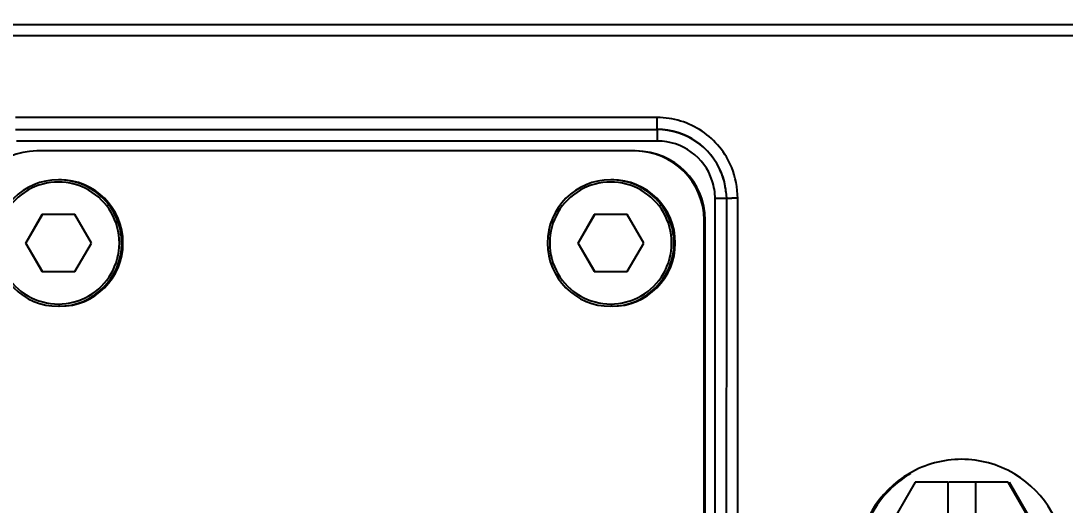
# Model space of a CAD drawing. Header units: millimetres. Extents: x 5828 to 6704, y 123 to 421.
# Drawn here: x 6579.025 to 6582.05, y 250.788 to 252.191 of the extents above; entities that cross this region are included whole.
import ezdxf

# ---------------------------------------------------------------- set-up
doc = ezdxf.new("R2010")
doc.units = ezdxf.units.MM
for name, color, linetype in [('外形图', 7, 'Continuous'), ('尺寸标注', 7, 'Continuous'), ('运动范围', 7, 'Continuous')]:
    doc.layers.add(name, color=color, linetype=linetype)
doc.styles.add('微软雅黑', font='msyh.ttc', dxfattribs={"height": 1.5})
doc.dimstyles.new('尺寸标注_1_15比例', dxfattribs={"dimtxt": 1.5, "dimasz": 1.25, "dimexe": 0.5, "dimexo": 0.4, "dimgap": 0.5, "dimtad": 1, "dimdec": 1, "dimlfac": 15, "dimdsep": 46, "dimtxsty": '微软雅黑', "dimcen": 0.09, "dimadec": 0, "dimazin": 0, "dimtp": 0.01, "dimtm": 0.01, "dimtfac": 1, "dimtdec": 1, "dimtofl": 0, "dimtmove": 0, "dimatfit": 3, "dimfxl": 1, "dimtolj": 1, "dimarcsym": 0})

# ---------------------------------------------------------------- blocks, each defined once
blk = doc.blocks.new('*D769')
at = {"layer": 'Defpoints', "color": 0}
for p in [(6596.5117, 262.0217), (6628.0363, 256.1115), (6551.3884, 249.6138), (6591.2263, 249.6258), (6637.3008, 249.6138)]:
    blk.add_point(p, dxfattribs=at)
at = {"layer": '尺寸标注', "color": 0, "lineweight": -2}
blk.add_arc((6591.1582, 249.6138), 13.5135, 15.29432, 174.69825, dxfattribs=at)
at = {"layer": '尺寸标注', "color": 0}
for points in [[(6603.9899, 253.1328), (6604.3964, 253.224), (6604.4667, 251.9587)], [(6577.4944, 250.8721), (6577.9106, 250.8528), (6577.6447, 249.6138)]]:
    blk.add_solid(points, dxfattribs=at)
at = {"layer": '尺寸标注', "color": 0, "insert": (6589.8699, 264.3502), "char_height": 1.5, "attachment_point": 5, "rotation": 4.9963, "style": '微软雅黑'}
blk.add_mtext('\\A1;-\\A1;170%%d', dxfattribs=at)

msp = doc.modelspace()

# ---------------------------------------------------------------- linework, layer by layer
at = {"layer": '外形图', "color": 7, "linetype": 'Continuous'}
for p, q in [((6568.6888, 252.1805), (6586.8941, 252.1805)), ((6568.667, 252.1482), (6585.8254, 252.1482)), ((6580.8683, 251.9107), (6579.0096, 251.9107)), ((6579.0117, 251.8758), (6580.8687, 251.8758)), ((6580.8687, 251.8763), (6580.8687, 251.8758)), ((6580.8693, 251.8425), (6579.0123, 251.8425)), ((6580.8041, 251.8138), (6579.0711, 251.8138)), ((6579.1378, 251.7305), (6579.1341, 251.7305)), ((6580.7375, 251.7305), (6580.7338, 251.7305)), ((6581.0676, 251.6964), (6581.0686, 251.6765)), ((6581.036, 248.4851), (6581.036, 251.6758)), ((6581.0687, 251.6758), (6581.036, 251.6758)), ((6579.0861, 251.63), (6579.0383, 251.5471)), ((6579.0399, 251.5471), (6579.0878, 251.63)), ((6579.1818, 251.63), (6579.0861, 251.63)), ((6579.2296, 251.5471), (6579.1818, 251.63)), ((6580.6858, 251.63), (6580.638, 251.5471)), ((6580.6397, 251.5471), (6580.6875, 251.63)), ((6580.7815, 251.63), (6580.6858, 251.63)), ((6580.8293, 251.5471), (6580.7815, 251.63)), ((6581.0041, 248.5471), (6581.0041, 251.6138)), ((6581.0073, 251.6138), (6581.0041, 251.6138)), ((6581.0073, 248.5471), (6581.0073, 251.6138)), ((6579.0383, 251.5471), (6579.0861, 251.4643)), ((6579.0399, 251.5471), (6579.0383, 251.5471)), ((6579.0878, 251.4643), (6579.0399, 251.5471)), ((6579.1818, 251.4643), (6579.2296, 251.5471)), ((6580.638, 251.5471), (6580.6858, 251.4643)), ((6580.6397, 251.5471), (6580.638, 251.5471)), ((6580.6875, 251.4643), (6580.6397, 251.5471)), ((6580.7815, 251.4643), (6580.8293, 251.5471)), ((6579.0861, 251.4643), (6579.1818, 251.4643)), ((6580.6858, 251.4643), (6580.7815, 251.4643)), ((6579.1378, 251.3638), (6579.1341, 251.3638)), ((6580.7375, 251.3638), (6580.7338, 251.3638)), ((6581.6151, 250.8543), (6581.4801, 250.6205)), ((6581.71, 250.8543), (6581.6151, 250.8543)), ((6581.71, 250.8543), (6581.71, 250.3866)), ((6581.885, 250.8543), (6581.712, 250.8543)), ((6581.79, 250.8543), (6581.79, 250.3866)), ((6582.02, 250.6205), (6581.885, 250.8543)), ((6582.0238, 250.6205), (6581.8888, 250.8543))]:
    msp.add_line(p, q, dxfattribs=at)
for centre, radius, start, end in [((6580.8687, 251.6764), 0.1999, 21.8673, 90.0041), ((6580.8687, 251.6759), 0.1999, 21.9715, 89.9987), ((6580.8693, 251.6759), 0.1666, 18.0489, 90.0009), ((6579.0711, 251.6138), 0.2, 90.0059, 180.0058), ((6580.8041, 251.6138), 0.2, 359.9942, 89.9941), ((6580.8073, 251.6138), 0.2, 359.9942, 89.9941), ((6579.1341, 251.5471), 0.1833, 90.0057, 180.0057), ((6579.134, 251.5471), 0.1833, 359.9943, 90), ((6579.1378, 251.5471), 0.1833, 359.9941, 89.9941), ((6580.7338, 251.5471), 0.1833, 90.0057, 180.0057), ((6580.7337, 251.5471), 0.1833, 359.9943, 90), ((6580.7375, 251.5471), 0.1833, 359.9941, 89.9941), ((6580.8681, 251.6756), 0.1679, 0.0621, 17.9864), ((6580.8697, 251.6762), 0.1989, 17.9474, 21.978), ((6580.8675, 251.6762), 0.2011, 5.7531, 21.7984), ((6580.8673, 251.6756), 0.2013, 5.7407, 17.9127), ((6579.1339, 251.5472), 0.1766, 359.989, 180.011), ((6580.7336, 251.5472), 0.1766, 359.989, 180.011), ((6581.1011, 250.6074), 1.0699, 89.9789, 90.8888), ((6579.1341, 251.5471), 0.1833, 179.9943, 269.9943), ((6579.1339, 251.5471), 0.1766, 179.989, 0.011), ((6579.134, 251.5471), 0.1833, 270.0059, 0.0059), ((6579.1378, 251.5471), 0.1833, 270.0059, 0.0059), ((6580.7338, 251.5471), 0.1833, 179.9943, 269.9943), ((6580.7336, 251.5471), 0.1766, 179.989, 0.011), ((6580.7337, 251.5471), 0.1833, 270.0059, 0.0059), ((6580.7375, 251.5471), 0.1833, 270.0059, 0.0059), ((6581.7497, 250.6206), 0.2999, 89.9919, 120.1696), ((6581.7498, 250.6207), 0.2998, 59.7115, 90.0076), ((6581.7498, 250.6204), 0.3001, 120.1558, 179.1609), ((6581.7535, 250.621), 0.2993, 120.3802, 126.0018), ((6581.7494, 250.6199), 0.3007, 59.0885, 59.7102), ((6581.7539, 250.6205), 0.3, 126.0074, 179.2281), ((6581.7498, 250.6206), 0.2999, 359.9818, 59.0939)]:
    msp.add_arc(centre, radius, start, end, dxfattribs=at)
for points, knots in [([(6580.8687, 251.8763), (6580.8685, 251.8766), (6580.8687, 251.8776), (6580.8684, 251.8795), (6580.8685, 251.8827), (6580.8683, 251.8889), (6580.8683, 251.8984), (6580.8683, 251.9064), (6580.8683, 251.9107)], [0, 0, 0, 0, 0.022589, 0.081889, 0.175664, 0.300581, 0.623912, 1, 1, 1, 1]), ([(6581.0841, 251.7659), (6581.0754, 251.7871), (6581.0516, 251.8271), (6581.0001, 251.8739), (6580.9372, 251.9039), (6580.8912, 251.9104), (6580.8683, 251.9107)], [0, 0, 0, 0, 0.249976, 0.499947, 0.74996, 1, 1, 1, 1]), ([(6580.8693, 251.8425), (6580.8693, 251.8467), (6580.8693, 251.8544), (6580.8692, 251.8636), (6580.8691, 251.8696), (6580.8691, 251.8728), (6580.8687, 251.8746), (6580.8689, 251.8756), (6580.8687, 251.8758)], [0, 0, 0, 0, 0.377763, 0.700341, 0.824862, 0.918219, 0.977305, 1, 1, 1, 1]), ([(6581.0686, 251.6765), (6581.0686, 251.6768), (6581.0709, 251.6765), (6581.0731, 251.6771), (6581.0785, 251.677), (6581.0823, 251.6772), (6581.0845, 251.6772)], [0, 0, 0, 0, 0.068604, 0.26691, 0.584133, 1, 1, 1, 1]), ([(6581.1014, 249.6138), (6581.1014, 249.7846), (6581.1014, 250.4725), (6581.1015, 251.1603), (6581.1017, 251.6773)], [0, 0, 0, 0, 0.24835, 1, 1, 1, 1])]:
    msp.add_open_spline(points, degree=3, knots=knots, dxfattribs=at)
for points in [[(6579.0102, 251.8765), (6579.6297, 251.8765), (6580.2492, 251.8764), (6580.8687, 251.8763)], [(6581.1017, 251.6765), (6581.1013, 251.7069), (6581.0956, 251.7378), (6581.0841, 251.7659)], [(6581.0686, 251.6765), (6581.0686, 250.9889), (6581.0685, 250.3014), (6581.0685, 249.6138)]]:
    msp.add_open_spline(points, degree=3, dxfattribs=at)
at = {"layer": '运动范围', "color": 0, "linetype": 'Continuous', "lineweight": 0}
msp.add_arc((6591.2263, 249.6198), 37.378, 10, 350, dxfattribs=at)

# ---------------------------------------------------------------- dimensions: what is measured, and where the dimension line sits
at = {"layer": '尺寸标注'}
dim = msp.add_angular_dim_2l(base=(6596.5117, 262.0217), line1=((6551.3884, 249.6138), (6637.3008, 249.6138)), line2=((6628.0363, 256.1115), (6591.2263, 249.6258)), text='\\A1;-<>', dimstyle='尺寸标注_1_15比例', override={"dimtxsty": '微软雅黑'}, dxfattribs=at)
dim.commit()
dim.dimension.update_dxf_attribs({"geometry": '*D769', "text_midpoint": (6589.9813, 263.076), "dimtype": 162})

doc.saveas('drawing.dxf')
